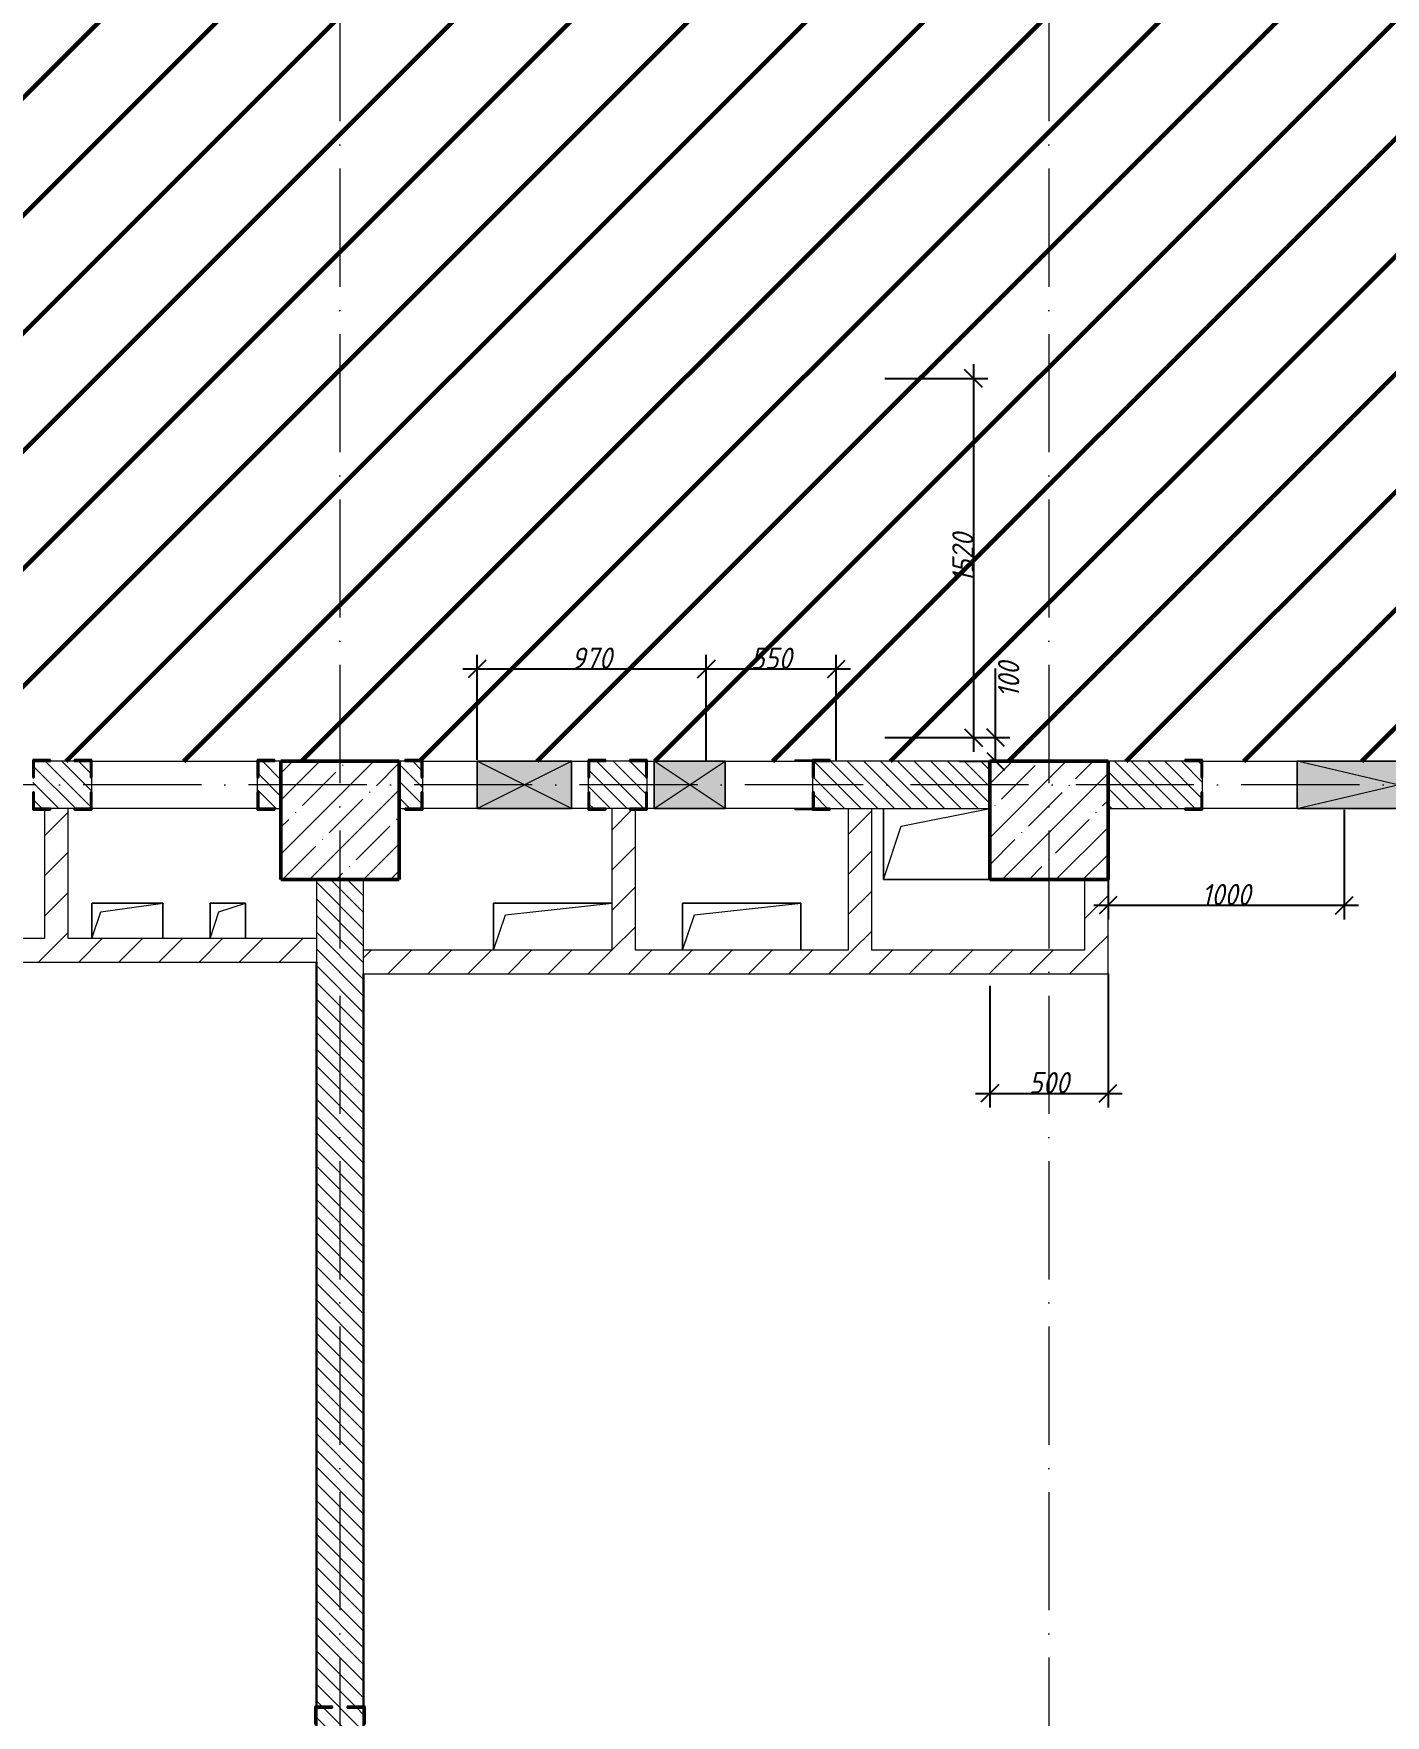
# Model space of a CAD drawing. Header units: millimetres. Extents: x -606178 to 312196, y -19338 to 632709.
# Drawn here: x -239248 to -233528, y 510938 to 518055 of the extents above; entities that cross this region are included whole.
import ezdxf

# ---------------------------------------------------------------- set-up
doc = ezdxf.new("R2010")
doc.units = ezdxf.units.MM
doc.linetypes.add('50_200_ШТРИХ_1Т_ш5_п1_п1_', pattern=[700, 500, -100, 0, -100])
for name, color, linetype, lineweight in [('2.4) ПГП вычит ЖБбалки 0.4 м -', 24, 'Continuous', 30), ('6.4.1) Окр пт с инж. ПТ2.16', 3, 'Continuous', 60), ('A-____-____-DIMS', 7, 'Continuous', 9), ('A-DETL-GENF-OTLN', 7, 'Continuous', 9), ('A-FLOR-____-OTLN', 7, 'Continuous', 9), ('A-GENM-____-MCUT', 7, 'Continuous', 25), ('A-GENM-____-OTLN', 7, 'Continuous', 9), ('A-GENM-____-OTLN-1', 7, 'Continuous', 25), ('A-GLAZ-____-OTLN', 7, 'Continuous', 9), ('A-WALL-____-MCUT', 7, 'Continuous', 13), ('A-WALL-____-PATT-1', 7, 'Continuous', 9), ('A-WALL-FNSH-MCUT-1', 7, 'Continuous', 9), ('I-WALL-____-OTLN', 7, 'Continuous', 9), ('S-COLS-____-MCUT', 7, 'Continuous', 50), ('S-COLS-____-OTLN', 7, 'Continuous', 9), ('S-GRID-____-OTLN-1', 7, '50_200_ШТРИХ_1Т_ш5_п1_п1_', 9)]:
    doc.layers.add(name, color=color, linetype=linetype, lineweight=lineweight)
doc.styles.add('ISOCPEUR_I_7', font='isocpeui.ttf', dxfattribs={"width": 0.9, "height": 90})
doc.dimstyles.new('ISO-1_8_0_9К_СРЕДНИЙ_Кладочные_1', dxfattribs={"dimscale": 304.8, "dimtxt": 89.638306, "dimasz": 0.246063, "dimexe": 0.19685, "dimexo": 0, "dimgap": 0, "dimtad": 1, "dimdec": 3, "dimrnd": 0.001, "dimdsep": 46, "dimtxsty": 'ISOCPEUR_I_7', "dimblk1": 'OBLIQUE', "dimblk2": 'OBLIQUE', "dimsah": 1, "dimcen": 0.09, "dimdle": 0.19685, "dimazin": 0, "dimtfac": 1, "dimtdec": 4, "dimtix": 1, "dimtmove": 0, "dimatfit": 3, "dimfxl": 1, "dimtvp": 1, "dimtolj": 1, "dimtzin": 0, "dimarcsym": 2})
doc.dimstyles.new('ISO-1_8_0_9К_СРЕДНИЙ_Кладочные_2', dxfattribs={"dimscale": 304.8, "dimtxt": 89.638306, "dimasz": 0.246063, "dimexe": 0.19685, "dimexo": 0, "dimgap": 0, "dimtad": 1, "dimdec": 3, "dimrnd": 0.001, "dimdsep": 46, "dimtxsty": 'ISOCPEUR_I_7', "dimblk1": 'OBLIQUE', "dimblk2": 'OBLIQUE', "dimsah": 1, "dimcen": 0.09, "dimdle": 0.19685, "dimazin": 0, "dimtfac": 1, "dimtdec": 4, "dimtix": 1, "dimtmove": 1, "dimatfit": 3, "dimfxl": 1, "dimtvp": 1, "dimtolj": 1, "dimtzin": 0, "dimarcsym": 2})
pattern_1 = [(135, (-264901.3, 451794.26), (-35.35534, -35.35534), [])]
pattern_2 = [(45, (-264901.3, 451794.26), (-84.85281, 84.85281), [])]

# ---------------------------------------------------------------- blocks, each defined once
blk = doc.blocks.new('BSC_Колонна _Прямоугольная - 500х500-V12-АР1_План отверстий 2 этажа в осях 1-64_Ю-ЯЯ')
at = {"layer": 'S-COLS-____-OTLN'}
h = blk.add_hatch(dxfattribs=at)
h.set_pattern_fill('FP_21', color=256, style=0, pattern_type=2)
h.set_pattern_definition([(45, (-26950, -62931.04), (-114.04925, 114.04925), []), (45, (-26835.95, -62931.04), (-114.04925, 114.04925), [201.613, -40.323, 3.353, -36.97])])
h.paths.add_polyline_path([(-250, -250), (250, -250), (250, 250), (-250, 250)], flags=0)
at = {"layer": 'S-COLS-____-MCUT'}
for p, q in [((250, 250), (-250, 250)), ((-250, 250), (-250, -250)), ((250, -250), (250, 250)), ((-250, -250), (250, -250))]:
    blk.add_line(p, q, dxfattribs=at)
blk = doc.blocks.new('BSC_Колонна _Прямоугольная - 500х500-V48-АР1_План отверстий 2 этажа в осях 1-64_Ю-ЯЯ')
at = {"layer": 'S-COLS-____-OTLN'}
h = blk.add_hatch(dxfattribs=at)
h.set_pattern_fill('FP_58', color=256, style=0, pattern_type=2)
h.set_pattern_definition([(45, (-29950, -62931.04), (-114.04925, 114.04925), []), (45, (-29835.95, -62931.04), (-114.04925, 114.04925), [201.613, -40.323, 3.353, -36.97])])
h.paths.add_polyline_path([(-250, -250), (250, -250), (250, 250), (-250, 250)], flags=0)
at = {"layer": 'S-COLS-____-MCUT'}
for p, q in [((250, 250), (-250, 250)), ((-250, 250), (-250, -250)), ((250, -250), (250, 250)), ((-250, -250), (250, -250))]:
    blk.add_line(p, q, dxfattribs=at)
blk = doc.blocks.new('Фахверк_СКБ_Уголок - 200_3960-28268576-АР1_План отверстий 2 этажа в осях 1-64_Ю-ЯЯ')
at = {"layer": 'A-GENM-____-MCUT'}
for p, q in [((200, 156), (125, 156)), ((125, 156), (125, 81)), ((131, 81), (131, 150)), ((131, 150), (200, 150)), ((200, 150), (200, 156)), ((125, 81), (131, 81)), ((131, 19), (125, 19)), ((125, 19), (125, -56)), ((131, -50), (131, 19)), ((125, -56), (200, -56)), ((200, -50), (131, -50)), ((200, -56), (200, -50))]:
    blk.add_line(p, q, dxfattribs=at)
blk = doc.blocks.new('Фахверк_СКБ_Уголок - 200_3960_зеркало-28268689-АР1_План отверстий 2 этажа в осях 1-64_Ю-ЯЯ')
at = {"layer": 'A-GENM-____-MCUT'}
for p, q in [((200, 156), (125, 156)), ((125, 156), (125, 81)), ((131, 81), (131, 150)), ((131, 150), (200, 150)), ((200, 150), (200, 156)), ((125, 81), (131, 81)), ((131, 19), (125, 19)), ((125, 19), (125, -56)), ((131, -50), (131, 19)), ((125, -56), (200, -56)), ((200, -50), (131, -50)), ((200, -56), (200, -50))]:
    blk.add_line(p, q, dxfattribs=at)
blk = doc.blocks.new('154_Стойка_СКБ_Уголок - СМ-2180_200-28268025-АР1_План отверстий 2 этажа в осях 1-64_Ю-ЯЯ')
at = {"layer": 'A-GENM-____-MCUT'}
for p, q in [((125, 156), (125, 81)), ((200, 156), (125, 156)), ((131, 81), (131, 150)), ((131, 150), (200, 150)), ((200, 150), (200, 156)), ((125, 81), (131, 81)), ((131, 19), (125, 19)), ((125, 19), (125, -56)), ((131, -50), (131, 19)), ((125, -56), (200, -56)), ((200, -50), (131, -50)), ((200, -56), (200, -50))]:
    blk.add_line(p, q, dxfattribs=at)
blk = doc.blocks.new('Стойка_Влож_Уголок_Опорный - Уголок-28213941-АР1_План отверстий 2 этажа в осях 1-64_Ю-ЯЯ')
at = {"layer": 'A-GENM-____-OTLN'}
for p, q in [((-212, -6), (-212, 0)), ((0, 0), (0, -6)), ((-212, -75), (-212, -6)), ((-212, -6), (-206, -6)), ((-6, -6), (0, -6)), ((0, -6), (0, -75)), ((-212, -75), (-206, -75)), ((-6, -75), (0, -75))]:
    blk.add_line(p, q, dxfattribs=at)
blk = doc.blocks.new('Фахверк_СКБ_Уголок - 200_3550-28267367-АР1_План отверстий 2 этажа в осях 1-64_Ю-ЯЯ')
at = {"layer": 'A-GENM-____-MCUT'}
for p, q in [((200, 156), (125, 156)), ((125, 156), (125, 81)), ((131, 81), (131, 150)), ((131, 150), (200, 150)), ((200, 150), (200, 156)), ((125, 81), (131, 81)), ((131, 19), (125, 19)), ((125, 19), (125, -56)), ((131, -50), (131, 19)), ((125, -56), (200, -56)), ((200, -50), (131, -50)), ((200, -56), (200, -50))]:
    blk.add_line(p, q, dxfattribs=at)
blk = doc.blocks.new('AR_Отверстие прямоугольное _в плите_ - AR_Отверстие прямоугольное _в плите_-30229432-АР1_План отверстий 2 этажа в осях 1-64_Ю-ЯЯ')
at = {"layer": 'A-GENM-____-OTLN'}
for p, q in [((250, 100), (-250, 100)), ((-250, 100), (-250, -100)), ((-200, 50), (250, 100)), ((-250, -100), (-200, 50))]:
    blk.add_line(p, q, dxfattribs=at)
blk = doc.blocks.new('AR_Отверстие прямоугольное _в плите_ - AR_Отверстие прямоугольное _в плите_-V152-АР1_План отверстий 2 этажа в осях 1-64_Ю-ЯЯ')
at = {"layer": 'A-GENM-____-OTLN'}
for p, q in [((250, 100), (-250, 100)), ((-250, 100), (-250, -100)), ((-200, 50), (250, 100)), ((250, -100), (250, 100)), ((-250, -100), (-200, 50))]:
    blk.add_line(p, q, dxfattribs=at)
blk = doc.blocks.new('AR_Отверстие прямоугольное _в плите_ - AR_Отверстие прямоугольное _в плите_-30229441-АР1_План отверстий 2 этажа в осях 1-64_Ю-ЯЯ')
at = {"layer": 'A-GENM-____-OTLN'}
for p, q in [((150, 75), (-150, 75)), ((-150, 75), (-150, -75)), ((-112.5, 37.5), (150, 75)), ((150, -75), (150, 75)), ((-150, -75), (-112.5, 37.5))]:
    blk.add_line(p, q, dxfattribs=at)
blk = doc.blocks.new('AR_Отверстие прямоугольное _в плите_ - AR_Отверстие прямоугольное _в плите_-30423627-АР1_План отверстий 2 этажа в осях 1-64_Ю-ЯЯ')
at = {"layer": 'A-GENM-____-OTLN'}
for p, q in [((75, 75), (-75, 75)), ((-75, 75), (-75, -75)), ((-37.5, 37.5), (75, 75)), ((75, -75), (75, 75)), ((-75, -75), (-37.5, 37.5))]:
    blk.add_line(p, q, dxfattribs=at)
blk = doc.blocks.new('AR_Отверстие прямоугольное _в плите_ - AR_Отверстие прямоугольное _в плите_-V195-АР1_План отверстий 2 этажа в осях 1-64_Ю-ЯЯ')
at = {"layer": 'A-GENM-____-OTLN'}
for p, q in [((-225, 150), (-225, -150)), ((-150, 75), (224.8, 150)), ((-225, -150), (-150, 75)), ((-225, -150), (224.8, -150))]:
    blk.add_line(p, q, dxfattribs=at)
blk = doc.blocks.new('AR_Отверстие прямоугольное _в стене_ - AR_Отверстие прямоугольное _в стене__ЭОМ-36405611-АР1_План отверстий 2 этажа в осях 1-64_Ю-ЯЯ')
at = {"layer": 'A-GLAZ-____-OTLN'}
blk.add_hatch(color=256, dxfattribs=at).paths.add_polyline_path([(200, 100), (-200, 100), (-200, -100), (200, -100)], flags=0)
at = {"layer": 'A-DETL-GENF-OTLN'}
for p, q in [((-200, -100), (-200, 100)), ((-200, 100), (200, 100)), ((200, 100), (-200, -100)), ((-200, 100), (200, -100)), ((200, 100), (-200, 100)), ((-200, 100), (-200, -100)), ((200, 100), (200, -100)), ((200, -100), (200, 100)), ((200, -100), (-200, -100)), ((-200, -100), (200, -100))]:
    blk.add_line(p, q, dxfattribs=at)
blk = doc.blocks.new('AR_Отверстие прямоугольное _в стене__БезПР - AR_Отверстие прямоугольное _в стене__БезПР-36392850-АР1_План отверстий 2 этажа в осях 1-64_Ю-ЯЯ')
at = {"layer": 'A-GLAZ-____-OTLN'}
blk.add_hatch(color=256, dxfattribs=at).paths.add_polyline_path([(150, 100), (-150, 100), (-150, -100), (150, -100)], flags=0)
at = {"layer": 'A-DETL-GENF-OTLN'}
for p, q in [((-150, -100), (-150, 100)), ((-150, 100), (150, 100)), ((150, 100), (-150, -100)), ((-150, 100), (150, -100)), ((150, 100), (-150, 100)), ((-150, 100), (-150, -100)), ((150, 100), (150, -100)), ((150, -100), (150, 100)), ((150, -100), (-150, -100)), ((-150, -100), (150, -100))]:
    blk.add_line(p, q, dxfattribs=at)
blk = doc.blocks.new('AR_Отверстие прямоугольное _в стене_ - AR_Отверстие прямоугольное _в стене__ОВ-36798040-АР1_План отверстий 2 этажа в осях 1-64_Ю-ЯЯ')
at = {"layer": 'A-GLAZ-____-OTLN'}
blk.add_hatch(color=256, dxfattribs=at).paths.add_polyline_path([(425, -100), (425, 100), (-425, 100), (-425, -100)], flags=0)
at = {"layer": 'A-DETL-GENF-OTLN'}
for p, q in [((-425, -100), (-425, 100)), ((-425, 100), (425, 100)), ((425, 100), (-425, -100)), ((-425, 100), (425, -100)), ((425, 100), (-425, 100)), ((-425, 100), (-425, -100)), ((425, 100), (425, -100)), ((425, -100), (425, 100)), ((425, -100), (-425, -100)), ((-425, -100), (425, -100))]:
    blk.add_line(p, q, dxfattribs=at)
blk = doc.blocks.new('_Oblique')
at = {"color": 0, "linetype": 'ByBlock', "lineweight": -2}
blk.add_line((-0.5, -0.5), (0.5, 0.5), dxfattribs=at)
blk = doc.blocks.new('*D4946')
at = {"layer": 'A-____-____-DIMS', "color": 0, "lineweight": -2, "transparency": 16777216}
for p, q in [((-237371.3, 514981.3), (-237371.3, 515426.1)), ((-236401.3, 514975.3), (-236401.3, 515426.1)), ((-237431.3, 515366.1), (-236341.3, 515366.1))]:
    blk.add_line(p, q, dxfattribs=at)
at = {"layer": 'Defpoints', "color": 0, "transparency": 16777216}
for p in [(-236401.3, 515366.1), (-237371.3, 514981.3), (-236401.3, 514975.3)]:
    blk.add_point(p, dxfattribs=at)
at = {"layer": 'A-____-____-DIMS', "color": 0, "lineweight": -2, "transparency": 16777216, "xscale": 75, "yscale": 75, "zscale": 75, "rotation": 180}
blk.add_blockref('_Oblique', (-237371.3, 515366.1), dxfattribs=at)
at = {"layer": 'A-____-____-DIMS', "color": 0, "lineweight": -2, "transparency": 16777216, "xscale": 75, "yscale": 75, "zscale": 75}
blk.add_blockref('_Oblique', (-236401.3, 515366.1), dxfattribs=at)
at = {"layer": 'A-____-____-DIMS', "color": 0, "transparency": 16777216, "insert": (-236886.3, 515411.7), "char_height": 90, "width": 409.578, "attachment_point": 5, "style": 'ISOCPEUR_I_7'}
blk.add_mtext('\\A1;970', dxfattribs=at)
blk = doc.blocks.new('*D4947')
at = {"layer": 'A-____-____-DIMS', "color": 0, "lineweight": -2, "transparency": 16777216}
for p, q in [((-236401.3, 514975.3), (-236401.3, 515426.1)), ((-235851.3, 514975.3), (-235851.3, 515426.1)), ((-236461.3, 515366.1), (-235791.3, 515366.1))]:
    blk.add_line(p, q, dxfattribs=at)
at = {"layer": 'Defpoints', "color": 0, "transparency": 16777216}
for p in [(-235851.3, 515366.1), (-236401.3, 514975.3), (-235851.3, 514975.3)]:
    blk.add_point(p, dxfattribs=at)
at = {"layer": 'A-____-____-DIMS', "color": 0, "lineweight": -2, "transparency": 16777216, "xscale": 75, "yscale": 75, "zscale": 75, "rotation": 180}
blk.add_blockref('_Oblique', (-236401.3, 515366.1), dxfattribs=at)
at = {"layer": 'A-____-____-DIMS', "color": 0, "lineweight": -2, "transparency": 16777216, "xscale": 75, "yscale": 75, "zscale": 75}
blk.add_blockref('_Oblique', (-235851.3, 515366.1), dxfattribs=at)
at = {"layer": 'A-____-____-DIMS', "color": 0, "transparency": 16777216, "insert": (-236126.3, 515411.1), "char_height": 90, "width": 409.578, "attachment_point": 5, "style": 'ISOCPEUR_I_7'}
blk.add_mtext('\\A1;550', dxfattribs=at)
blk = doc.blocks.new('*D4951')
at = {"layer": 'A-____-____-DIMS', "color": 0, "lineweight": -2, "transparency": 16777216}
for p, q in [((-235270.4, 516655.3), (-235270.4, 515015.3)), ((-235645.3, 516595.3), (-235210.4, 516595.3)), ((-235645.3, 515075.3), (-235210.4, 515075.3))]:
    blk.add_line(p, q, dxfattribs=at)
at = {"layer": 'Defpoints', "color": 0, "transparency": 16777216}
for p in [(-235645.3, 516595.3), (-235645.3, 515075.3), (-235270.4, 515075.3)]:
    blk.add_point(p, dxfattribs=at)
at = {"layer": 'A-____-____-DIMS', "color": 0, "lineweight": -2, "transparency": 16777216, "xscale": 75, "yscale": 75, "zscale": 75}
for p, rotation in [((-235270.4, 516595.3), 90), ((-235270.4, 515075.3), 270)]:
    blk.add_blockref('_Oblique', p, dxfattribs=dict(at, rotation=rotation))
at = {"layer": 'A-____-____-DIMS', "color": 0, "transparency": 16777216, "insert": (-235315.4, 515835.3), "char_height": 90, "width": 504.733, "attachment_point": 5, "rotation": 90, "style": 'ISOCPEUR_I_7'}
blk.add_mtext('\\A1;1520', dxfattribs=at)
blk = doc.blocks.new('*D4952')
at = {"layer": 'A-____-____-DIMS', "color": 0, "lineweight": -2, "transparency": 16777216}
for p, q in [((-235176.7, 515075.3), (-235176.7, 515368.5)), ((-235176.7, 514975.3), (-235176.7, 515135.3)), ((-235645.3, 515075.3), (-235116.7, 515075.3)), ((-235331.3, 514975.3), (-235116.7, 514975.3))]:
    blk.add_line(p, q, dxfattribs=at)
at = {"layer": 'Defpoints', "color": 0, "transparency": 16777216}
for p in [(-235645.3, 515075.3), (-235331.3, 514975.3), (-235176.7, 514975.3)]:
    blk.add_point(p, dxfattribs=at)
at = {"layer": 'A-____-____-DIMS', "color": 0, "lineweight": -2, "transparency": 16777216, "xscale": 75, "yscale": 75, "zscale": 75}
for p, rotation in [((-235176.7, 515075.3), 90), ((-235176.7, 514975.3), 270)]:
    blk.add_blockref('_Oblique', p, dxfattribs=dict(at, rotation=rotation))
at = {"layer": 'A-____-____-DIMS', "color": 0, "transparency": 16777216, "insert": (-235166.6, 515244.4), "char_height": 90, "width": 368.207, "attachment_point": 1, "rotation": 90, "line_spacing_factor": 1.149209, "style": 'ISOCPEUR_I_7'}
blk.add_mtext('\\A1;100', dxfattribs=at)
blk = doc.blocks.new('*D4896')
at = {"layer": 'A-____-____-DIMS', "color": 0, "lineweight": -2, "transparency": 16777216}
for p, q in [((-233701.3, 514769.3), (-233701.3, 514306.1)), ((-234701.3, 514475.3), (-234701.3, 514306.1)), ((-234761.3, 514366.1), (-233641.3, 514366.1))]:
    blk.add_line(p, q, dxfattribs=at)
at = {"layer": 'Defpoints', "color": 0, "transparency": 16777216}
for p in [(-233701.3, 514769.3), (-234701.3, 514475.3), (-233701.3, 514366.1)]:
    blk.add_point(p, dxfattribs=at)
at = {"layer": 'A-____-____-DIMS', "color": 0, "lineweight": -2, "transparency": 16777216, "xscale": 75, "yscale": 75, "zscale": 75, "rotation": 180}
blk.add_blockref('_Oblique', (-234701.3, 514366.1), dxfattribs=at)
at = {"layer": 'A-____-____-DIMS', "color": 0, "lineweight": -2, "transparency": 16777216, "xscale": 75, "yscale": 75, "zscale": 75}
blk.add_blockref('_Oblique', (-233701.3, 514366.1), dxfattribs=at)
at = {"layer": 'A-____-____-DIMS', "color": 0, "transparency": 16777216, "insert": (-234201.3, 514411.1), "char_height": 90, "width": 504.733, "attachment_point": 5, "style": 'ISOCPEUR_I_7'}
blk.add_mtext('\\A1;1000', dxfattribs=at)
blk = doc.blocks.new('*D4900')
at = {"layer": 'A-____-____-DIMS', "color": 0, "lineweight": -2, "transparency": 16777216}
for p, q in [((-234701.3, 514075.3), (-234701.3, 513510)), ((-235201.3, 514025.3), (-235201.3, 513510)), ((-235261.3, 513570), (-234641.3, 513570))]:
    blk.add_line(p, q, dxfattribs=at)
at = {"layer": 'Defpoints', "color": 0, "transparency": 16777216}
for p in [(-234701.3, 514075.3), (-235201.3, 514025.3), (-234701.3, 513570)]:
    blk.add_point(p, dxfattribs=at)
at = {"layer": 'A-____-____-DIMS', "color": 0, "lineweight": -2, "transparency": 16777216, "xscale": 75, "yscale": 75, "zscale": 75, "rotation": 180}
blk.add_blockref('_Oblique', (-235201.3, 513570), dxfattribs=at)
at = {"layer": 'A-____-____-DIMS', "color": 0, "lineweight": -2, "transparency": 16777216, "xscale": 75, "yscale": 75, "zscale": 75}
blk.add_blockref('_Oblique', (-234701.3, 513570), dxfattribs=at)
at = {"layer": 'A-____-____-DIMS', "color": 0, "transparency": 16777216, "insert": (-234951.3, 513615), "char_height": 90, "width": 409.578, "attachment_point": 5, "style": 'ISOCPEUR_I_7'}
blk.add_mtext('\\A1;500', dxfattribs=at)

msp = doc.modelspace()

# ---------------------------------------------------------------- hatches: boundary and pattern name
at = {"layer": '6.4.1) Окр пт с инж. ПТ2.16'}
h = msp.add_hatch(dxfattribs=at)
h.set_pattern_fill('ANSI31', color=256, scale=111)
h.paths.add_polyline_path([(-259351.3011, 528425.3011), (-257525.5952, 528425.3011), (-257525.5952, 518825.3011), (-259351.3011, 518825.3011)])
h.paths.add_polyline_path([(-262451.3011, 518825.3011), (-257301.3011, 518825.3011), (-257301.3011, 513825.3011), (-262451.3011, 513825.3011)])
h.paths.add_polyline_path([(-219701.3011, 519325.3011), (-257301.3011, 519325.3011), (-257301.3011, 514975.3011), (-219701.3011, 514975.3011)])
at = {"layer": 'A-WALL-____-PATT-1'}
h = msp.add_hatch(dxfattribs=at)
h.set_pattern_fill('FP_6', color=256, style=0, pattern_type=2)
h.set_pattern_definition(pattern_1)
h.paths.add_polyline_path([(-238295.3011, 514775.3011), (-238201.3011, 514775.3011), (-238201.3011, 514975.3011), (-238295.3011, 514975.3011), (-238295.3011, 514906.3011), (-238301.3011, 514906.3011), (-238301.3011, 514844.3011), (-238295.3011, 514844.3011)], flags=0)
h.paths.add_polyline_path([(-241201.3011, 514775.3011), (-239957.3011, 514775.3011), (-239957.3011, 514844.3011), (-239951.3011, 514844.3011), (-239951.3011, 514906.3011), (-239957.3011, 514906.3011), (-239957.3011, 514975.3011), (-241201.3011, 514975.3011), (-241201.3011, 514801.69)], flags=0)
h.paths.add_polyline_path([(-241401.3011, 514775.3011), (-241401.3011, 514975.3011), (-243701.3011, 514975.3011), (-243701.3011, 514775.3011), (-241938.9735, 514775.3011)], flags=0)
h.paths.add_polyline_path([(-239201.3011, 514775.3011), (-239007.3011, 514775.3011), (-239007.3011, 514844.3011), (-239001.3011, 514844.3011), (-239001.3011, 514906.3011), (-239007.3011, 514906.3011), (-239007.3011, 514975.3011), (-239245.3011, 514975.3011), (-239245.3011, 514906.3011), (-239251.3011, 514906.3011), (-239251.3011, 514844.3011), (-239245.3011, 514844.3011), (-239245.3011, 514775.3011)], flags=0)
h = msp.add_hatch(dxfattribs=at)
h.set_pattern_fill('FP_6', color=256, style=0, pattern_type=2)
h.set_pattern_definition(pattern_1)
h.paths.add_polyline_path([(-235701.3011, 514775.3011), (-235201.3011, 514775.3011), (-235201.3011, 514975.3011), (-235945.3011, 514975.3011), (-235945.3011, 514906.3011), (-235951.3011, 514906.3011), (-235951.3011, 514844.3011), (-235945.3011, 514844.3011), (-235945.3011, 514775.3011), (-235801.3011, 514775.3011)], flags=0)
h.paths.add_polyline_path([(-236895.3011, 514775.3011), (-236657.3011, 514775.3011), (-236657.3011, 514844.3011), (-236651.3011, 514844.3011), (-236651.3011, 514906.3011), (-236657.3011, 514906.3011), (-236657.3011, 514975.3011), (-236895.3011, 514975.3011), (-236895.3011, 514906.3011), (-236901.3011, 514906.3011), (-236901.3011, 514844.3011), (-236895.3011, 514844.3011)], flags=0)
h.paths.add_polyline_path([(-237676.3011, 514775.3011), (-237607.3011, 514775.3011), (-237607.3011, 514844.3011), (-237601.3011, 514844.3011), (-237601.3011, 514906.3011), (-237607.3011, 514906.3011), (-237607.3011, 514975.3011), (-237701.3011, 514975.3011), (-237701.3011, 514775.3011)], flags=0)
h = msp.add_hatch(dxfattribs=at)
h.set_pattern_fill('FP_6', color=256, style=0, pattern_type=2)
h.set_pattern_definition(pattern_1)
h.paths.add_polyline_path([(-229201.3011, 514775.3011), (-229201.3011, 514975.3011), (-229845.3011, 514975.3011), (-229845.3011, 514906.3011), (-229851.3011, 514906.3011), (-229851.3011, 514844.3011), (-229845.3011, 514844.3011), (-229845.3011, 514775.3011), (-229566.4688, 514775.3011)], flags=0)
h.paths.add_polyline_path([(-230757.3011, 514775.3011), (-230757.3011, 514844.3011), (-230751.3011, 514844.3011), (-230751.3011, 514906.3011), (-230757.3011, 514906.3011), (-230757.3011, 514975.3011), (-231501.3011, 514975.3011), (-231501.3011, 514775.3011), (-230826.3011, 514775.3011)], flags=0)
h.paths.add_polyline_path([(-231901.3011, 514775.3011), (-231901.3011, 514975.3011), (-232595.3011, 514975.3011), (-232595.3011, 514906.3011), (-232601.3011, 514906.3011), (-232601.3011, 514844.3011), (-232595.3011, 514844.3011), (-232595.3011, 514775.3011), (-232526.3011, 514775.3011)], flags=0)
h.paths.add_polyline_path([(-234701.3011, 514775.3011), (-234307.3011, 514775.3011), (-234307.3011, 514844.3011), (-234301.3011, 514844.3011), (-234301.3011, 514906.3011), (-234307.3011, 514906.3011), (-234307.3011, 514975.3011), (-234701.3011, 514975.3011)], flags=0)
h = msp.add_hatch(dxfattribs=at)
h.set_pattern_fill('FP_4', color=256, style=0, pattern_type=2)
h.set_pattern_definition(pattern_2)
h.paths.add_polyline_path([(-239176.3011, 514225.3011), (-239101.3011, 514225.3011), (-239101.3011, 514775.3011), (-239176.3011, 514775.3011), (-239176.3011, 514769.3011), (-239201.3011, 514769.3011), (-239201.3011, 514225.3011)], flags=0)
h = msp.add_hatch(dxfattribs=at)
h.set_pattern_fill('FP_4', color=256, style=0, pattern_type=2)
h.set_pattern_definition(pattern_2)
h.paths.add_polyline_path([(-236701.3011, 514175.3011), (-236701.3011, 514769.3011), (-236726.3011, 514769.3011), (-236726.3011, 514775.3011), (-236801.3011, 514775.3011), (-236801.3011, 514175.3011), (-236726.3011, 514175.3011)], flags=0)
h = msp.add_hatch(dxfattribs=at)
h.set_pattern_fill('FP_4', color=256, style=0, pattern_type=2)
h.set_pattern_definition(pattern_2)
h.paths.add_polyline_path([(-235701.3011, 514175.3011), (-235701.3011, 514775.3011), (-235801.3011, 514775.3011), (-235801.3011, 514175.3011)], flags=0)
h = msp.add_hatch(dxfattribs=at)
h.set_pattern_fill('FP_6', color=256, style=0, pattern_type=2)
h.set_pattern_definition(pattern_1)
h.paths.add_polyline_path([(-238051.3011, 507475.3011), (-237851.3011, 507475.3011), (-237851.3011, 510969.3011), (-237920.3011, 510969.3011), (-237920.3011, 510975.3011), (-237851.3011, 510975.3011), (-237851.3011, 514475.3011), (-238051.3011, 514475.3011), (-238051.3011, 510975.3011), (-237982.3011, 510975.3011), (-237982.3011, 510969.3011), (-238051.3011, 510969.3011), (-238051.3011, 509018.851)], flags=0)
h = msp.add_hatch(dxfattribs=at)
h.set_pattern_fill('FP_4', color=256, style=0, pattern_type=2)
h.set_pattern_definition(pattern_2)
h.paths.add_polyline_path([(-234701.3011, 514175.3011), (-234701.3011, 514475.3011), (-234801.3011, 514475.3011), (-234801.3011, 514175.3011)], flags=0)
h = msp.add_hatch(dxfattribs=at)
h.set_pattern_fill('FP_4', color=256, style=0, pattern_type=2)
h.set_pattern_definition(pattern_2)
h.paths.add_polyline_path([(-238051.3011, 514125.3011), (-238051.3011, 514225.3011), (-240101.3011, 514225.3011), (-240101.3011, 514125.3011), (-238403.9722, 514125.3011)], flags=0)
h = msp.add_hatch(dxfattribs=at)
h.set_pattern_fill('FP_4', color=256, style=0, pattern_type=2)
h.set_pattern_definition(pattern_2)
h.paths.add_polyline_path([(-234868.9708, 514075.3011), (-234701.3011, 514075.3011), (-234701.3011, 514175.3011), (-237851.3011, 514175.3011), (-237851.3011, 514075.3011), (-236636.4715, 514075.3011)], flags=0)

# ---------------------------------------------------------------- linework, layer by layer
at = {"layer": '2.4) ПГП вычит ЖБбалки 0.4 м -'}
for points in [[(-238051.3011, 514125.3011), (-238051.3011, 507475.3011)], [(-237851.3011, 507475.3011), (-237851.3011, 514075.3011)]]:
    msp.add_lwpolyline(points, dxfattribs=at)
at = {"layer": 'A-FLOR-____-OTLN'}
for p, q in [((-235651.0928, 514475.3011), (-235651.0928, 514775.3011)), ((-235201.3011, 514475.3011), (-235651.0928, 514475.3011)), ((-239001.3011, 514375.3011), (-238701.3011, 514375.3011)), ((-239001.3011, 514225.3011), (-239001.3011, 514375.3011)), ((-238701.3011, 514375.3011), (-238701.3011, 514225.3011)), ((-238501.3011, 514375.3011), (-238351.3011, 514375.3011)), ((-238501.3011, 514225.3011), (-238501.3011, 514375.3011)), ((-238351.3011, 514375.3011), (-238351.3011, 514225.3011)), ((-237301.3011, 514375.3011), (-236801.3011, 514375.3011)), ((-237301.3011, 514175.3011), (-237301.3011, 514375.3011)), ((-236501.3011, 514375.3011), (-236001.3011, 514375.3011)), ((-236501.3011, 514175.3011), (-236501.3011, 514375.3011)), ((-236001.3011, 514375.3011), (-236001.3011, 514175.3011))]:
    msp.add_line(p, q, dxfattribs=at)
at = {"layer": 'A-WALL-____-MCUT'}
for p, q in [((-239076.3011, 514975.3011), (-239176.3011, 514975.3011)), ((-238201.3011, 514975.3011), (-238226.3011, 514975.3011)), ((-237676.3011, 514975.3011), (-237701.3011, 514975.3011)), ((-236726.3011, 514975.3011), (-236826.3011, 514975.3011)), ((-235201.3011, 514975.3011), (-235876.3011, 514975.3011)), ((-234376.3011, 514975.3011), (-234701.3011, 514975.3011)), ((-239001.3011, 514844.3011), (-239001.3011, 514906.3011)), ((-238301.3011, 514906.3011), (-238301.3011, 514844.3011)), ((-237601.3011, 514844.3011), (-237601.3011, 514906.3011)), ((-236901.3011, 514906.3011), (-236901.3011, 514844.3011)), ((-236651.3011, 514844.3011), (-236651.3011, 514906.3011)), ((-235951.3011, 514906.3011), (-235951.3011, 514844.3011)), ((-234301.3011, 514844.3011), (-234301.3011, 514906.3011)), ((-239076.3011, 514775.3011), (-239176.3011, 514775.3011)), ((-238226.3011, 514775.3011), (-238201.3011, 514775.3011)), ((-237701.3011, 514775.3011), (-237676.3011, 514775.3011)), ((-236726.3011, 514775.3011), (-236826.3011, 514775.3011)), ((-235876.3011, 514775.3011), (-235201.3011, 514775.3011)), ((-234701.3011, 514775.3011), (-234376.3011, 514775.3011)), ((-238051.3011, 514475.3011), (-238051.3011, 510975.3011)), ((-237851.3011, 510975.3011), (-237851.3011, 514475.3011))]:
    msp.add_line(p, q, dxfattribs=at)
at = {"layer": 'A-WALL-FNSH-MCUT-1'}
for p, q in [((-239201.3011, 514769.3011), (-239201.3011, 514225.3011)), ((-239101.3011, 514225.3011), (-239101.3011, 514775.3011)), ((-236801.3011, 514775.3011), (-236801.3011, 514175.3011)), ((-236701.3011, 514175.3011), (-236701.3011, 514769.3011)), ((-235801.3011, 514775.3011), (-235801.3011, 514175.3011)), ((-235701.3011, 514175.3011), (-235701.3011, 514775.3011)), ((-234801.3011, 514475.3011), (-234801.3011, 514175.3011)), ((-234701.3011, 514075.3011), (-234701.3011, 514475.3011)), ((-239201.3011, 514225.3011), (-240101.3011, 514225.3011)), ((-238051.3011, 514225.3011), (-239101.3011, 514225.3011)), ((-240271.3011, 514125.3011), (-238051.3011, 514125.3011)), ((-236801.3011, 514175.3011), (-237851.3011, 514175.3011)), ((-235801.3011, 514175.3011), (-236701.3011, 514175.3011)), ((-234801.3011, 514175.3011), (-235701.3011, 514175.3011)), ((-237851.3011, 514075.3011), (-234701.3011, 514075.3011))]:
    msp.add_line(p, q, dxfattribs=at)
at = {"layer": 'I-WALL-____-OTLN'}
for p, q in [((-239001.3011, 514975.3011), (-238301.3011, 514975.3011)), ((-237601.3011, 514975.3011), (-237371.3011, 514975.3011)), ((-236971.3011, 514975.3011), (-236901.3011, 514975.3011)), ((-236651.3011, 514975.3011), (-236621.3011, 514975.3011)), ((-236321.3011, 514975.3011), (-235951.3011, 514975.3011)), ((-234301.3011, 514975.3011), (-233901.3011, 514975.3011)), ((-238301.3011, 514775.3011), (-239001.3011, 514775.3011)), ((-237371.3011, 514775.3011), (-237601.3011, 514775.3011)), ((-236901.3011, 514775.3011), (-236971.3011, 514775.3011)), ((-236621.3011, 514775.3011), (-236651.3011, 514775.3011)), ((-235951.3011, 514775.3011), (-236321.3011, 514775.3011)), ((-233901.3011, 514775.3011), (-234301.3011, 514775.3011))]:
    msp.add_line(p, q, dxfattribs=at)
at = {"layer": 'S-GRID-____-OTLN-1'}
for p, q in [((-237951.3011, 542687.1106), (-237951.3011, 504685.847)), ((-234951.3011, 542687.1106), (-234951.3011, 504685.847)), ((-160826.8945, 514875.3011), (-269570.0713, 514875.3011))]:
    msp.add_line(p, q, dxfattribs=at)

# ---------------------------------------------------------------- block references
at = {"layer": 'A-GENM-____-OTLN', "rotation": 269.9999999999995}
msp.add_blockref('Стойка_Влож_Уголок_Опорный - Уголок-28213941-АР1_План отверстий 2 этажа в осях 1-64_Ю-ЯЯ', (-235951.3011, 514769.3011), dxfattribs=at)
at = {"layer": 'A-GENM-____-OTLN'}
for name, p in [('AR_Отверстие прямоугольное _в плите_ - AR_Отверстие прямоугольное _в плите_-V195-АР1_План отверстий 2 этажа в осях 1-64_Ю-ЯЯ', (-235426.0928, 514625.3011)), ('AR_Отверстие прямоугольное _в плите_ - AR_Отверстие прямоугольное _в плите_-30229441-АР1_План отверстий 2 этажа в осях 1-64_Ю-ЯЯ', (-238851.3011, 514300.3011)), ('AR_Отверстие прямоугольное _в плите_ - AR_Отверстие прямоугольное _в плите_-30423627-АР1_План отверстий 2 этажа в осях 1-64_Ю-ЯЯ', (-238426.3011, 514300.3011)), ('AR_Отверстие прямоугольное _в плите_ - AR_Отверстие прямоугольное _в плите_-30229432-АР1_План отверстий 2 этажа в осях 1-64_Ю-ЯЯ', (-237051.3011, 514275.3011)), ('AR_Отверстие прямоугольное _в плите_ - AR_Отверстие прямоугольное _в плите_-V152-АР1_План отверстий 2 этажа в осях 1-64_Ю-ЯЯ', (-236251.3011, 514275.3011))]:
    msp.add_blockref(name, p, dxfattribs=at)
at = {"layer": 'A-GENM-____-OTLN-1'}
for name, p in [('Фахверк_СКБ_Уголок - 200_3960_зеркало-28268689-АР1_План отверстий 2 этажа в осях 1-64_Ю-ЯЯ', (-239376.3011, 514825.3011)), ('Фахверк_СКБ_Уголок - 200_3960_зеркало-28268689-АР1_План отверстий 2 этажа в осях 1-64_Ю-ЯЯ', (-238426.3011, 514825.3011)), ('Фахверк_СКБ_Уголок - 200_3960-28268576-АР1_План отверстий 2 этажа в осях 1-64_Ю-ЯЯ', (-237026.3011, 514825.3011)), ('154_Стойка_СКБ_Уголок - СМ-2180_200-28268025-АР1_План отверстий 2 этажа в осях 1-64_Ю-ЯЯ', (-236076.3011, 514825.3011))]:
    msp.add_blockref(name, p, dxfattribs=at)
for name, p, rotation in [('Фахверк_СКБ_Уголок - 200_3960-28268576-АР1_План отверстий 2 этажа в осях 1-64_Ю-ЯЯ', (-238876.3011, 514925.3011), 180), ('Фахверк_СКБ_Уголок - 200_3960_зеркало-28268689-АР1_План отверстий 2 этажа в осях 1-64_Ю-ЯЯ', (-237476.3011, 514925.3011), 180), ('Фахверк_СКБ_Уголок - 200_3960_зеркало-28268689-АР1_План отверстий 2 этажа в осях 1-64_Ю-ЯЯ', (-236526.3011, 514925.3011), 180), ('Фахверк_СКБ_Уголок - 200_3960-28268576-АР1_План отверстий 2 этажа в осях 1-64_Ю-ЯЯ', (-234176.3011, 514925.3011), 180), ('Фахверк_СКБ_Уголок - 200_3550-28267367-АР1_План отверстий 2 этажа в осях 1-64_Ю-ЯЯ', (-238001.3011, 511100.3011), 269.9999999999999)]:
    msp.add_blockref(name, p, dxfattribs=dict(at, rotation=rotation))
at = {"layer": 'A-GLAZ-____-OTLN', "rotation": 180}
for name, p in [('AR_Отверстие прямоугольное _в стене_ - AR_Отверстие прямоугольное _в стене__ЭОМ-36405611-АР1_План отверстий 2 этажа в осях 1-64_Ю-ЯЯ', (-237171.3011, 514875.3011)), ('AR_Отверстие прямоугольное _в стене__БезПР - AR_Отверстие прямоугольное _в стене__БезПР-36392850-АР1_План отверстий 2 этажа в осях 1-64_Ю-ЯЯ', (-236471.3011, 514875.3011)), ('AR_Отверстие прямоугольное _в стене_ - AR_Отверстие прямоугольное _в стене__ОВ-36798040-АР1_План отверстий 2 этажа в осях 1-64_Ю-ЯЯ', (-233476.3011, 514875.3011))]:
    msp.add_blockref(name, p, dxfattribs=at)
at = {"layer": 'S-COLS-____-OTLN'}
for name, p in [('BSC_Колонна _Прямоугольная - 500х500-V12-АР1_План отверстий 2 этажа в осях 1-64_Ю-ЯЯ', (-237951.3011, 514725.3011)), ('BSC_Колонна _Прямоугольная - 500х500-V48-АР1_План отверстий 2 этажа в осях 1-64_Ю-ЯЯ', (-234951.3011, 514725.3011))]:
    msp.add_blockref(name, p, dxfattribs=at)

# ---------------------------------------------------------------- dimensions: what is measured, and where the dimension line sits
at = {"layer": 'A-____-____-DIMS'}
dim = msp.add_linear_dim(base=(-235270.3548, 515075.3011), p1=(-235645.3011, 516595.3011), p2=(-235645.3011, 515075.3011), angle=90, dimstyle='ISO-1_8_0_9К_СРЕДНИЙ_Кладочные_2', override={"dimpost": '<>', "dimfxl": 1520}, dxfattribs=at)
dim.commit()
dim.dimension.update_dxf_attribs({"geometry": '*D4951', "text_midpoint": (-235315.3548, 515835.3011)})
dim = msp.add_linear_dim(base=(-235176.7311, 514975.3011), p1=(-235645.3011, 515075.3011), p2=(-235331.3011, 514975.3011), angle=90, dimstyle='ISO-1_8_0_9К_СРЕДНИЙ_Кладочные_1', override={"dimpost": '<>', "dimfxl": 329.539072}, dxfattribs=at)
dim.commit()
dim.dimension.update_dxf_attribs({"geometry": '*D4952', "text_midpoint": (-235106.5924, 515368.5131), "dimtype": 160, "text_rotation": 90})
for base, p1, p2, override, picture, middle in [((-236401.3011, 515366.0893), (-237371.3011, 514981.3011), (-236401.3011, 514975.3011), {"dimpost": '<>', "dimfxl": 970.018556}, '*D4946', (-236886.3011, 515411.6688)), ((-235851.3011, 515366.0893), (-236401.3011, 514975.3011), (-235851.3011, 514975.3011), {"dimpost": '<>', "dimfxl": 550}, '*D4947', (-236126.3011, 515411.0893)), ((-233701.3011, 514366.1361), (-234701.3011, 514475.3011), (-233701.3011, 514769.3011), {"dimpost": '<>', "dimfxl": 1042.322407}, '*D4896', (-234201.3011, 514411.1361)), ((-234701.3011, 513570.0257), (-235201.3011, 514025.3011), (-234701.3011, 514075.3011), {"dimpost": '<>', "dimfxl": 502.493781}, '*D4900', (-234951.3011, 513615.0257))]:
    dim = msp.add_linear_dim(base=base, p1=p1, p2=p2, dimstyle='ISO-1_8_0_9К_СРЕДНИЙ_Кладочные_2', override=override, dxfattribs=at)
    dim.commit()
    dim.dimension.update_dxf_attribs({"geometry": picture, "text_midpoint": middle})

doc.saveas('drawing.dxf')
